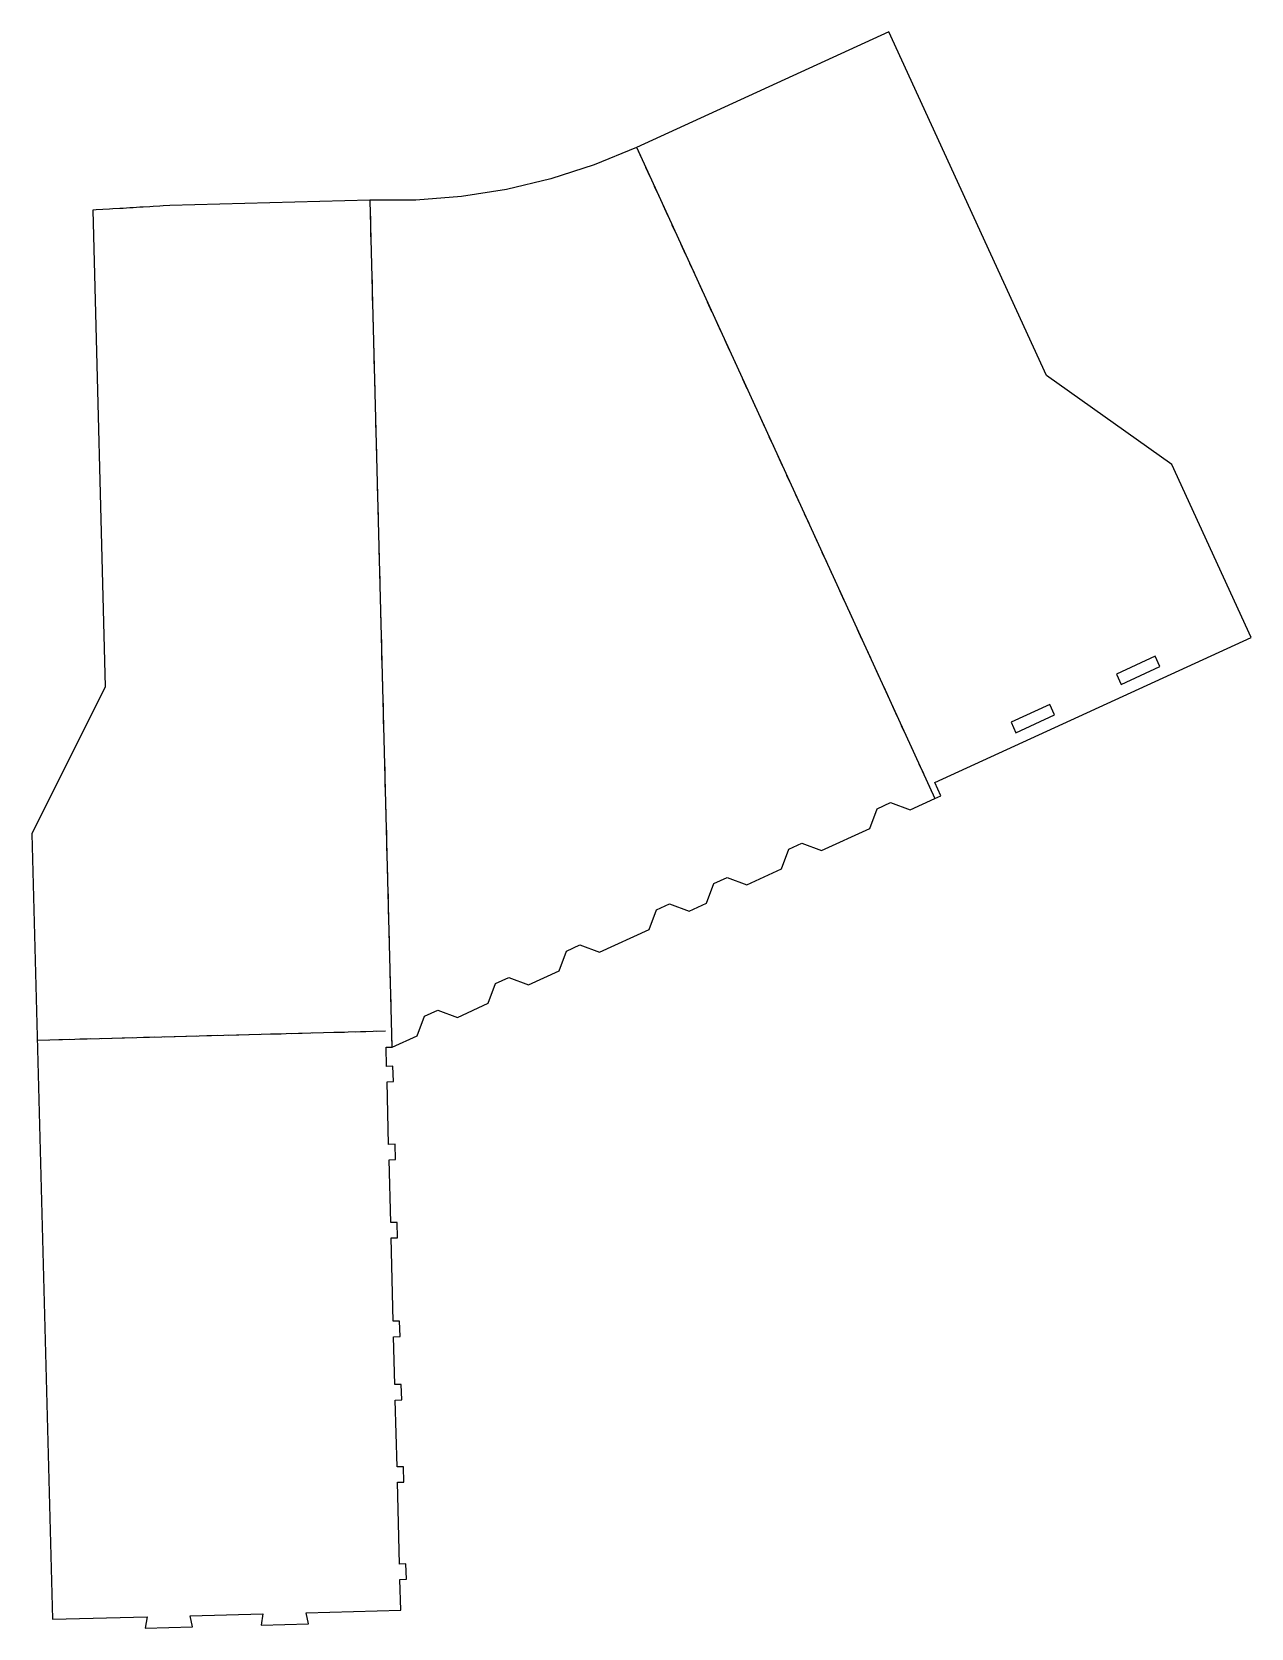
# Model space of a CAD drawing. Header units: metres. Extents: x 0 to 345, y 0 to 452.
import ezdxf

# ---------------------------------------------------------------- set-up
doc = ezdxf.new("R2010")
doc.units = ezdxf.units.M

msp = doc.modelspace()

# ---------------------------------------------------------------- linework, layer by layer
at = {"layer": 'CUT'}
for points in [[(-0.07546, 224.97454), (5.72501, 2.41284), (32.5256, 3.11132), (32.04407, -0.07731), (45.41855, 0.27126), (44.77158, 3.43048), (65.37421, 3.96743), (64.89268, 0.7788), (78.26716, 1.12737), (77.62019, 4.28659), (104.42078, 4.98507), (104.19347, 13.70711), (105.99286, 13.75401), (105.87952, 18.10253), (104.08014, 18.05564), (103.47561, 41.25104), (105.275, 41.29793), (105.16167, 45.64646), (103.36228, 45.59956), (102.86873, 64.53693), (104.66812, 64.58383), (104.55478, 68.93235), (102.75539, 68.88546), (102.40108, 82.48022), (104.20047, 82.52712), (104.08714, 86.87564), (102.28775, 86.82874), (101.67159, 110.47071), (103.47098, 110.51761), (103.35764, 114.86613), (101.55825, 114.81924), (101.09494, 132.5964), (102.89433, 132.64329), (102.781, 136.99182), (100.98161, 136.94492), (100.5183, 154.72208), (102.31768, 154.76898), (102.20435, 159.1175), (100.40496, 159.0706), (100.26454, 164.4586), (101.99539, 164.50371), (102.01029, 164.50668), (109.04678, 167.73042), (111.11576, 173.29812), (114.87762, 175.0216), (120.44532, 172.95262), (129.16872, 176.9492), (131.23771, 182.5169), (134.99956, 184.24038), (140.56726, 182.17139), (149.29066, 186.16798), (151.35965, 191.73568), (155.1215, 193.45916), (160.68921, 191.39017), (174.74629, 197.83036), (176.81527, 203.39806), (180.57713, 205.12154), (186.14483, 203.05255), (191.0646, 205.30652), (193.13358, 210.87422), (196.89544, 212.5977), (202.46314, 210.52872), (212.24168, 215.00871), (214.31066, 220.57641), (218.07252, 222.29989), (223.64022, 220.2309), (237.29117, 226.48503), (239.36016, 232.05273), (243.12202, 233.77621), (248.68972, 231.70722), (255.71826, 234.92731), (257.42288, 235.70828), (255.67352, 239.52662), (345.29486, 280.58624), (322.86597, 329.54205), (287.2951, 354.80724), (242.70359, 452.13769), (171.21183, 419.38405), (159.24774, 414.45843), (146.93717, 410.48185), (134.35384, 407.478), (121.57448, 405.4652), (108.67703, 404.45572), (95.66221, 404.45572), (95.66221, 404.45379), (38.96699, 402.97619), (37.07449, 402.85719), (36.12892, 402.79799), (34.23774, 402.68007), (33.29213, 402.62135), (31.40089, 402.5044), (30.45525, 402.44616), (28.56394, 402.33016), (27.61827, 402.27239), (25.7269, 402.15732), (24.7812, 402.10001), (22.88976, 401.98585), (21.94403, 401.92899), (20.05254, 401.81572), (18.16101, 401.70302), (17.1428, 401.64259), (20.66195, 266.61432), (-0.07546, 224.97454)], [(307.18887, 270.22285), (308.53213, 267.29091), (319.48714, 272.3099), (318.14388, 275.24184), (307.18887, 270.22285)], [(277.3151, 256.53631), (278.65835, 253.60437), (289.61336, 258.62336), (288.27011, 261.5553), (277.3151, 256.53631)]]:
    msp.add_lwpolyline(points, close=True, dxfattribs=at)
at = {"layer": 'SCORE'}
for p, q in [((171.24173, 419.31526), (172.49128, 416.58787)), ((173.74082, 413.86048), (174.99036, 411.13309)), ((176.2399, 408.40571), (177.48944, 405.67832)), ((178.73898, 402.95093), (179.98852, 400.22354)), ((95.89049, 398.49908), (95.81233, 401.49806)), ((96.04681, 392.50112), (95.96865, 395.5001)), ((181.23806, 397.49615), (182.4876, 394.76876)), ((96.20314, 386.50315), (96.12498, 389.50214)), ((183.73714, 392.04138), (184.98668, 389.31399)), ((186.23623, 386.5866), (187.48577, 383.85921)), ((96.35946, 380.50519), (96.2813, 383.50417)), ((188.73531, 381.13182), (189.98485, 378.40443)), ((96.51578, 374.50723), (96.43762, 377.50621)), ((191.23439, 375.67704), (192.48393, 372.94966)), ((96.6721, 368.50926), (96.59394, 371.50825)), ((193.73347, 370.22227), (194.98301, 367.49488)), ((96.82842, 362.5113), (96.75026, 365.51028)), ((196.23255, 364.76749), (197.48209, 362.0401)), ((96.98474, 356.51334), (96.90658, 359.51232)), ((198.73164, 359.31271), (199.98118, 356.58533)), ((97.14106, 350.51537), (97.0629, 353.51436)), ((201.23072, 353.85794), (202.48026, 351.13055)), ((203.7298, 348.40316), (204.97934, 345.67577)), ((97.29738, 344.51741), (97.21922, 347.51639)), ((97.4537, 338.51945), (97.37554, 341.51843)), ((206.22888, 342.94838), (207.47842, 340.221)), ((97.61002, 332.52148), (97.53186, 335.52047)), ((208.72796, 337.49361), (209.9775, 334.76622)), ((211.22704, 332.03883), (212.47659, 329.31144)), ((97.76634, 326.52352), (97.68818, 329.5225)), ((213.72613, 326.58405), (214.97567, 323.85667)), ((97.92266, 320.52556), (97.8445, 323.52454)), ((216.22521, 321.12928), (217.47475, 318.40189)), ((98.07898, 314.52759), (98.00082, 317.52658)), ((218.72429, 315.6745), (219.97383, 312.94711)), ((98.2353, 308.52963), (98.15714, 311.52861)), ((221.22337, 310.21972), (222.47291, 307.49234)), ((98.39162, 302.53167), (98.31346, 305.53065)), ((223.72245, 304.76495), (224.972, 302.03756)), ((98.54795, 296.5337), (98.46978, 299.53269)), ((226.22154, 299.31017), (227.47108, 296.58278)), ((98.70427, 290.53574), (98.62611, 293.53472)), ((228.72062, 293.85539), (229.97016, 291.12801)), ((98.86059, 284.53778), (98.78243, 287.53676)), ((231.2197, 288.40062), (232.46924, 285.67323)), ((99.01691, 278.53981), (98.93875, 281.5388)), ((233.71878, 282.94584), (234.96832, 280.21845)), ((236.21786, 277.49106), (237.46741, 274.76367)), ((99.17323, 272.54185), (99.09507, 275.54083)), ((238.71695, 272.03629), (239.96649, 269.3089)), ((99.32955, 266.54389), (99.25139, 269.54287)), ((99.48587, 260.54593), (99.40771, 263.54491)), ((241.21603, 266.58151), (242.46557, 263.85412)), ((243.71511, 261.12673), (244.96465, 258.39934)), ((99.64219, 254.54796), (99.56403, 257.54694)), ((246.21419, 255.67196), (247.46373, 252.94457)), ((99.79851, 248.55), (99.72035, 251.54898)), ((248.71327, 250.21718), (249.96281, 247.48979)), ((99.95483, 242.55204), (99.87667, 245.55102)), ((251.21236, 244.7624), (252.4619, 242.03501)), ((100.11115, 236.55407), (100.03299, 239.55305)), ((253.71144, 239.30763), (254.96098, 236.58024)), ((100.26747, 230.55611), (100.18931, 233.55509)), ((100.42379, 224.55815), (100.34563, 227.55713)), ((100.58011, 218.56018), (100.50195, 221.55916)), ((100.73643, 212.56222), (100.65827, 215.5612)), ((100.89276, 206.56426), (100.81459, 209.56324)), ((101.04908, 200.56629), (100.97092, 203.56527)), ((101.2054, 194.56833), (101.12724, 197.56731)), ((101.36172, 188.57037), (101.28356, 191.56935)), ((101.51804, 182.5724), (101.43988, 185.57138)), ((101.67436, 176.57444), (101.5962, 179.57342)), ((101.83068, 170.57648), (101.75252, 173.57546)), ((31.51262, 167.31018), (34.5116, 167.38834)), ((37.51058, 167.4665), (40.50956, 167.54466)), ((43.50854, 167.62282), (46.50752, 167.70098)), ((49.50651, 167.77914), (52.50549, 167.8573)), ((55.50447, 167.93546), (58.50345, 168.01363)), ((61.50243, 168.09179), (64.50141, 168.16995)), ((67.5004, 168.24811), (70.49938, 168.32627)), ((73.49836, 168.40443), (76.49734, 168.48259)), ((79.49632, 168.56075), (82.4953, 168.63891)), ((85.49429, 168.71707), (88.49327, 168.79523)), ((91.49225, 168.87339), (94.49123, 168.95155)), ((97.49021, 169.02971), (100.06863, 169.09691)), ((101.987, 164.57851), (101.90884, 167.57749)), ((1.5228, 166.52858), (4.52178, 166.60674)), ((7.52076, 166.6849), (10.51974, 166.76306)), ((13.51873, 166.84122), (16.51771, 166.91938)), ((19.51669, 166.99754), (22.51567, 167.0757)), ((25.51465, 167.15386), (28.51363, 167.23202))]:
    msp.add_line(p, q, dxfattribs=at)
at = {"layer": 'SCORE2'}
for p, q in [((171.24173, 419.31526), (255.68702, 234.9955)), ((101.987, 164.57851), (95.73721, 404.38072)), ((1.5228, 166.52858), (100.06863, 169.09691))]:
    msp.add_line(p, q, dxfattribs=at)

doc.saveas('drawing.dxf')
